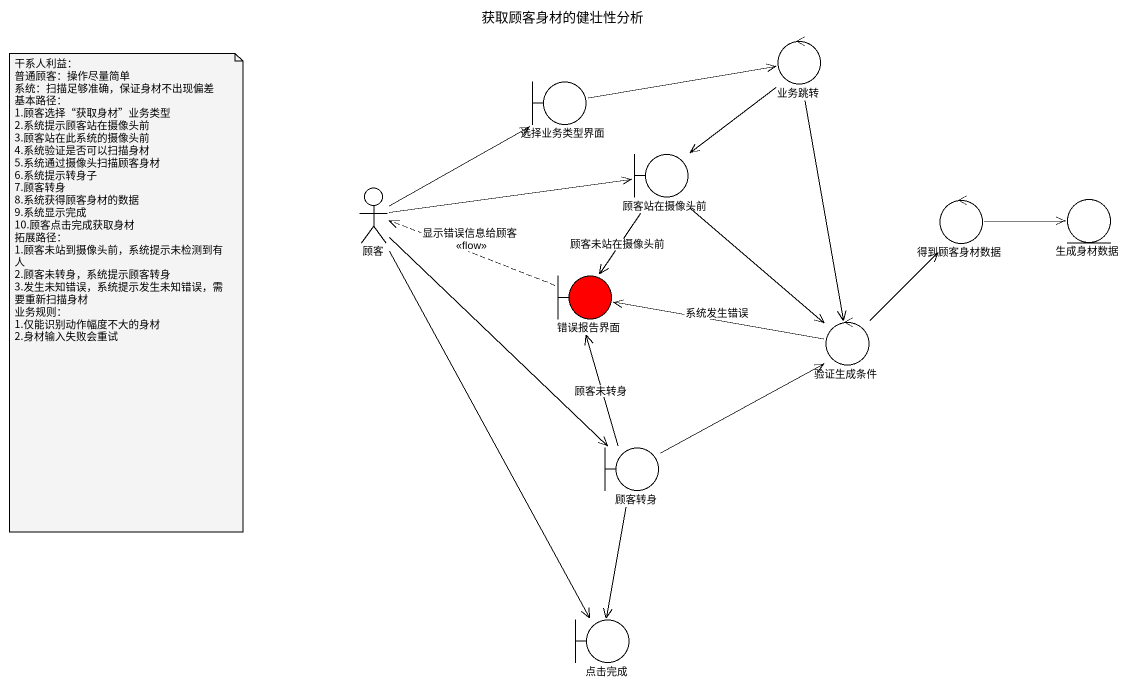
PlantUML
@startuml
title 获取顾客身材的健壮性分析
control 业务跳转
boundary 选择业务类型界面
actor 顾客
boundary 顾客站在摄像头前
control 得到顾客身材数据
entity 生成身材数据
boundary 错误报告界面 #FF0000
control 验证生成条件
boundary 顾客转身
boundary 点击完成
业务跳转 --> 顾客站在摄像头前
业务跳转 --> 验证生成条件
选择业务类型界面 -right-> 业务跳转
顾客 -up-> 选择业务类型界面
顾客 -right-> 顾客站在摄像头前
顾客 --> 顾客转身
顾客 --> 点击完成
顾客站在摄像头前 --> 错误报告界面 : 顾客未站在摄像头前
顾客站在摄像头前 --> 验证生成条件
得到顾客身材数据 -right-> 生成身材数据
错误报告界面 .left.> 顾客 : 显示错误信息给顾客\n<<flow>>
验证生成条件 -up-> 得到顾客身材数据
验证生成条件 -left-> 错误报告界面 : 系统发生错误
顾客转身 -up-> 错误报告界面 : 顾客未转身
顾客转身 -right-> 验证生成条件
顾客转身 --> 点击完成
note as N1
  干系人利益：
  普通顾客：操作尽量简单
  系统：扫描足够准确，保证身材不出现偏差
  基本路径：
  1.顾客选择“获取身材”业务类型
  2.系统提示顾客站在摄像头前
  3.顾客站在此系统的摄像头前
  4.系统验证是否可以扫描身材
  5.系统通过摄像头扫描顾客身材
  6.系统提示转身子
  7.顾客转身
  8.系统获得顾客身材的数据
  9.系统显示完成
  10.顾客点击完成获取身材
  拓展路径：
  1.顾客未站到摄像头前，系统提示未检测到有人
  2.顾客未转身，系统提示顾客转身
  3.发生未知错误，系统提示发生未知错误，需要重新扫描身材
  业务规则：
  1.仅能识别动作幅度不大的身材
  2.身材输入失败会重试
end note
@enduml
